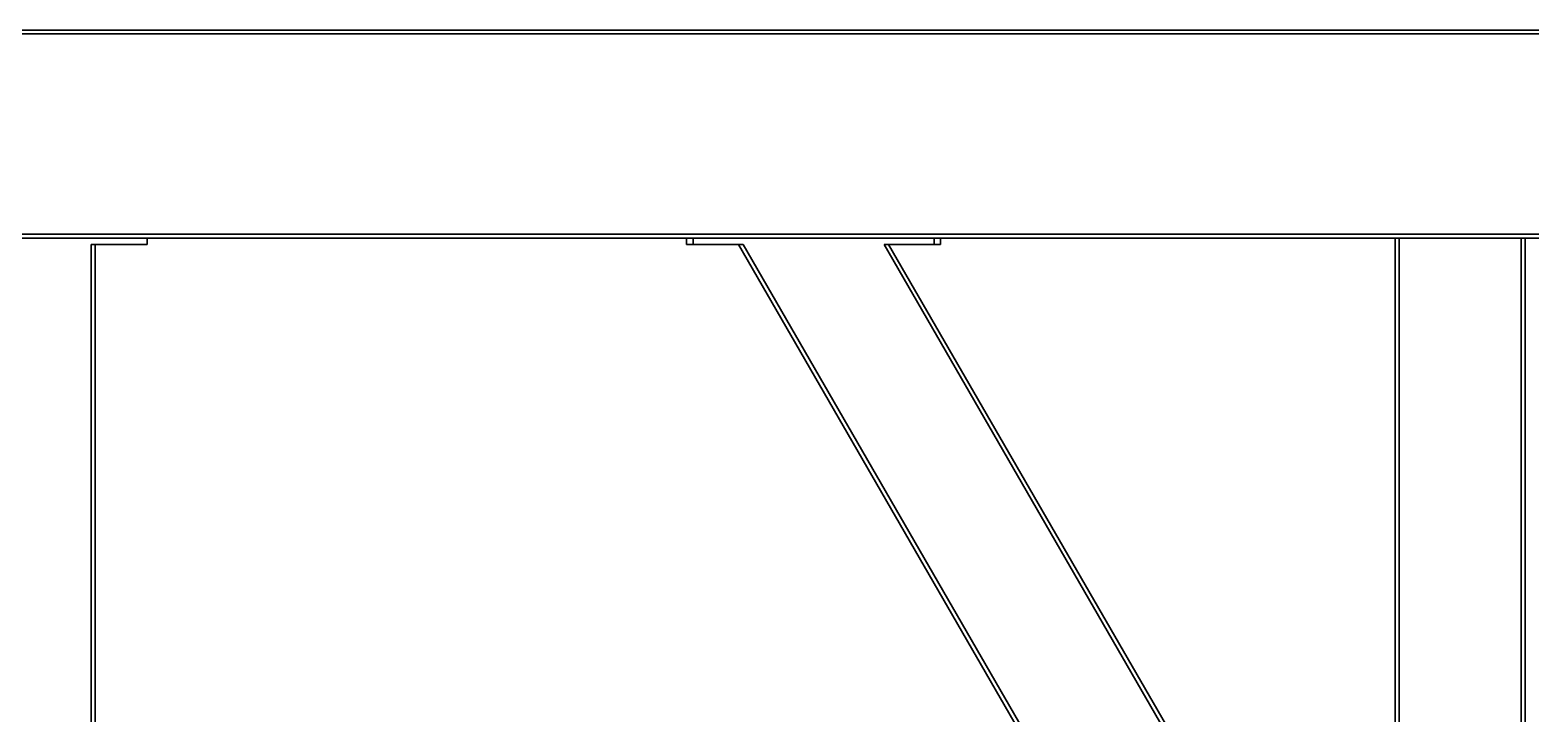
# Model space of a CAD drawing. Header units: millimetres. Extents: x 32496 to 166256, y 3504 to 23939.
# Drawn here: x 142692 to 143847, y 14388 to 14914 of the extents above; entities that cross this region are included whole.
import ezdxf

# ---------------------------------------------------------------- set-up
doc = ezdxf.new("R2010")
doc.units = ezdxf.units.MM
doc.layers.get('0').update_dxf_attribs({"lineweight": 35})

# ---------------------------------------------------------------- blocks, each defined once
blk = doc.blocks.new('8-1250')
at = {"linetype": 'Continuous'}
for p, q in [((4052.9, -31995.3), (-7907.1, -31995.3)), ((4052.9, -31992.3), (-7783.1, -31992.3)), ((4052.9, -32149.3), (-7907.1, -32149.3)), ((4052.9, -32152.3), (-7907.1, -32152.3)), ((-5814.1, -32152.3), (-5994.1, -32152.3)), ((-5814.1, -32157.3), (-5814.1, -32152.3)), ((-5399.1, -32152.3), (-5399.1, -32157.3)), ((-5398.7, -32152.3), (-5204.1, -32152.3)), ((-5394.1, -32152.3), (-5394.1, -32157.3)), ((-5208.7, -32152.3), (-5208.7, -32157.3)), ((-5203.7, -32152.3), (-5203.7, -32157.3)), ((-4854.1, -32152.3), (-4854.1, -32783.8)), ((-4754.1, -32152.3), (-4854.1, -32152.3)), ((-4851.1, -32152.3), (-4851.1, -34671.3)), ((-4757.1, -32152.3), (-4757.1, -34671.3)), ((-4754.1, -32152.3), (-4754.1, -34671.3)), ((-5857.1, -32157.3), (-5857.1, -34666.3)), ((-5814.1, -32157.3), (-5857.1, -32157.3)), ((-5854.1, -32157.3), (-5854.1, -34666.3)), ((-5399.1, -32157.3), (-5355.7, -32157.3)), ((-4859.1, -33023.3), (-5359.1, -32157.3)), ((-4859.1, -33017.3), (-5355.7, -32157.3)), ((-4859.1, -32829.3), (-5247.1, -32157.3)), ((-5247.1, -32157.3), (-5203.7, -32157.3)), ((-4859.1, -32823.3), (-5243.7, -32157.3))]:
    blk.add_line(p, q, dxfattribs=at)

msp = doc.modelspace()

# ---------------------------------------------------------------- block references
at = {"color": 6}
msp.add_blockref('8-1250', (148596.331, 46906.597), dxfattribs=at)

doc.saveas('drawing.dxf')
